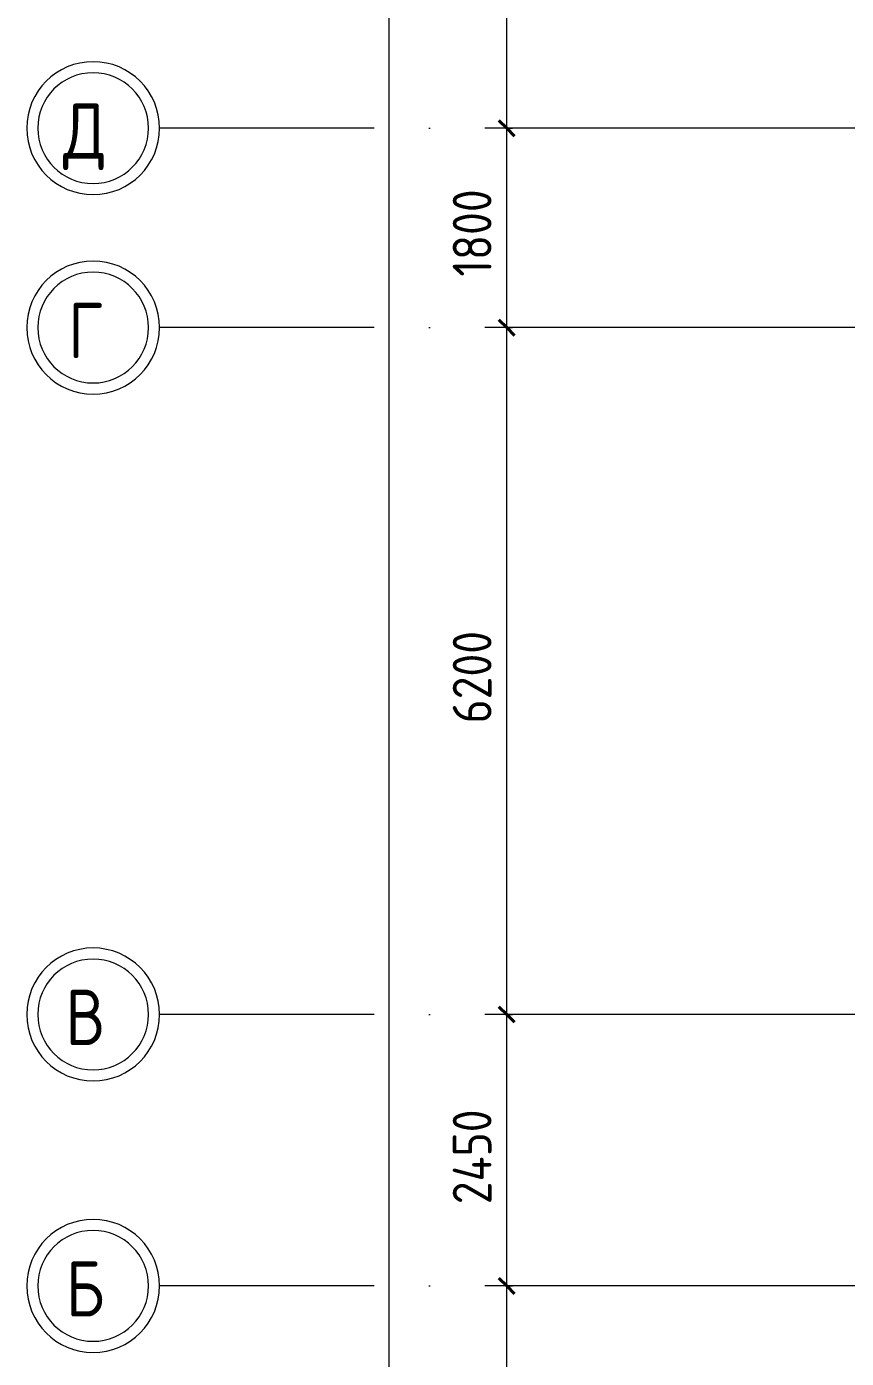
# Model space of a CAD drawing. Header units: millimetres. Extents: x -87434 to 499450, y -468665 to 122144.
# Drawn here: x 235874 to 243275, y -12269 to -249 of the extents above; entities that cross this region are included whole.
import ezdxf

# ---------------------------------------------------------------- set-up
doc = ezdxf.new("R2010")
doc.units = ezdxf.units.MM
doc.linetypes.add('ADSK_Линия сетки', pattern=[25, 20, -2.5, 0, -2.5])
doc.layers.add('Оси', color=252, linetype='Continuous', lineweight=9)
doc.layers.add('Размеры', color=7, linetype='Continuous', lineweight=9)
doc.styles.add('GOST Common', font='', dxfattribs={"width": 0.9, "height": 500})
doc.styles.add('GOST Common_1', font='', dxfattribs={"height": 250})
doc.styles.get('GOST Common').set_extended_font_data('GOST type B')
doc.styles.get('GOST Common_1').set_extended_font_data('GOST type B')

# ---------------------------------------------------------------- blocks, each defined once
blk = doc.blocks.new('3 этаж')
at = {"layer": 'Оси', "color": 251, "linetype": 'ADSK_Линия сетки', "ltscale": 200, "true_color": 0x636466}
for p, q in [((314013, -1163), (237074, -1163)), ((314013, -2963), (237074, -2963)), ((314013, -9163), (237074, -9163)), ((314013, -11613), (237074, -11613))]:
    blk.add_line(p, q, dxfattribs=at)
at = {"layer": 'Оси', "color": 251, "lineweight": 20, "true_color": 0x636466}
for centre, radius, start, end in [((236474, -1163), 600, 90, 270), ((236474, -1163), 600, 270, 90), ((236474, -1163), 500, 90, 270), ((236474, -1163), 500, 270, 90), ((236474, -2963), 600, 90, 270), ((236474, -2963), 600, 270, 90), ((236474, -2963), 500, 90, 270), ((236474, -2963), 500, 270, 90), ((236474, -9163), 600, 90, 270), ((236474, -9163), 600, 270, 90), ((236474, -9163), 500, 90, 270), ((236474, -9163), 500, 270, 90), ((236474, -11613), 600, 90, 270), ((236474, -11613), 600, 270, 90), ((236474, -11613), 500, 90, 270), ((236474, -11613), 500, 270, 90)]:
    blk.add_arc(centre, radius, start, end, dxfattribs=at)
at = {"layer": 'Размеры', "color": 251, "lineweight": 20, "true_color": 0x636466}
for p, q in [((239146, -17963), (239146, 29387)), ((240209, -1163), (240209, 1607)), ((240209, -1163), (240059, -1163)), ((240209, -1163), (240059, -1163)), ((240209, -2963), (240209, -1163)), ((240209, -1163), (240259, -1163)), ((240209, -1163), (240259, -1163)), ((240209, -2963), (240059, -2963)), ((240209, -2963), (240059, -2963)), ((240209, -9163), (240209, -2963)), ((240209, -2963), (240259, -2963)), ((240209, -2963), (240259, -2963)), ((240209, -9163), (240059, -9163)), ((240209, -9163), (240059, -9163)), ((240209, -11613), (240209, -9163)), ((240209, -9163), (240259, -9163)), ((240209, -9163), (240259, -9163)), ((240209, -11613), (240059, -11613)), ((240209, -11613), (240059, -11613)), ((240209, -17963), (240209, -11613)), ((240209, -11613), (240259, -11613)), ((240209, -11613), (240259, -11613))]:
    blk.add_line(p, q, dxfattribs=at)
at = {"layer": 'Размеры', "color": 251, "lineweight": 40, "true_color": 0x636466}
for p, q in [((240209, -1163), (240138, -1093)), ((240209, -1163), (240138, -1093)), ((240209, -1163), (240279, -1234)), ((240209, -1163), (240279, -1234)), ((240209, -2963), (240138, -2893)), ((240209, -2963), (240138, -2893)), ((240209, -2963), (240279, -3034)), ((240209, -2963), (240279, -3034)), ((240209, -9163), (240138, -9093)), ((240209, -9163), (240138, -9093)), ((240209, -9163), (240279, -9234)), ((240209, -9163), (240279, -9234)), ((240209, -11613), (240138, -11543)), ((240209, -11613), (240138, -11543)), ((240209, -11613), (240279, -11684)), ((240209, -11613), (240279, -11684))]:
    blk.add_line(p, q, dxfattribs=at)
at = {"layer": 'Оси', "color": 251, "true_color": 0x636466, "style": 'GOST Common', "width": 0.9}
for s, p in [('Д', (236203, -1439)), ('Г', (236247, -3239)), ('В', (236223, -9439)), ('Б', (236226, -11889))]:
    blk.add_text(s, height=500, dxfattribs=at).set_placement(p)
at = {"layer": 'Размеры', "color": 251, "true_color": 0x636466, "style": 'GOST Common_1', "width": 0.9}
for s, p in [('1800', (240071, -2504)), ('6200', (240071, -6536)), ('2450', (240071, -10876))]:
    blk.add_text(s, height=350, rotation=90, dxfattribs=at).set_placement(p)

msp = doc.modelspace()

# ---------------------------------------------------------------- block references
msp.add_blockref('3 этаж', (0, -2))

doc.saveas('drawing.dxf')
